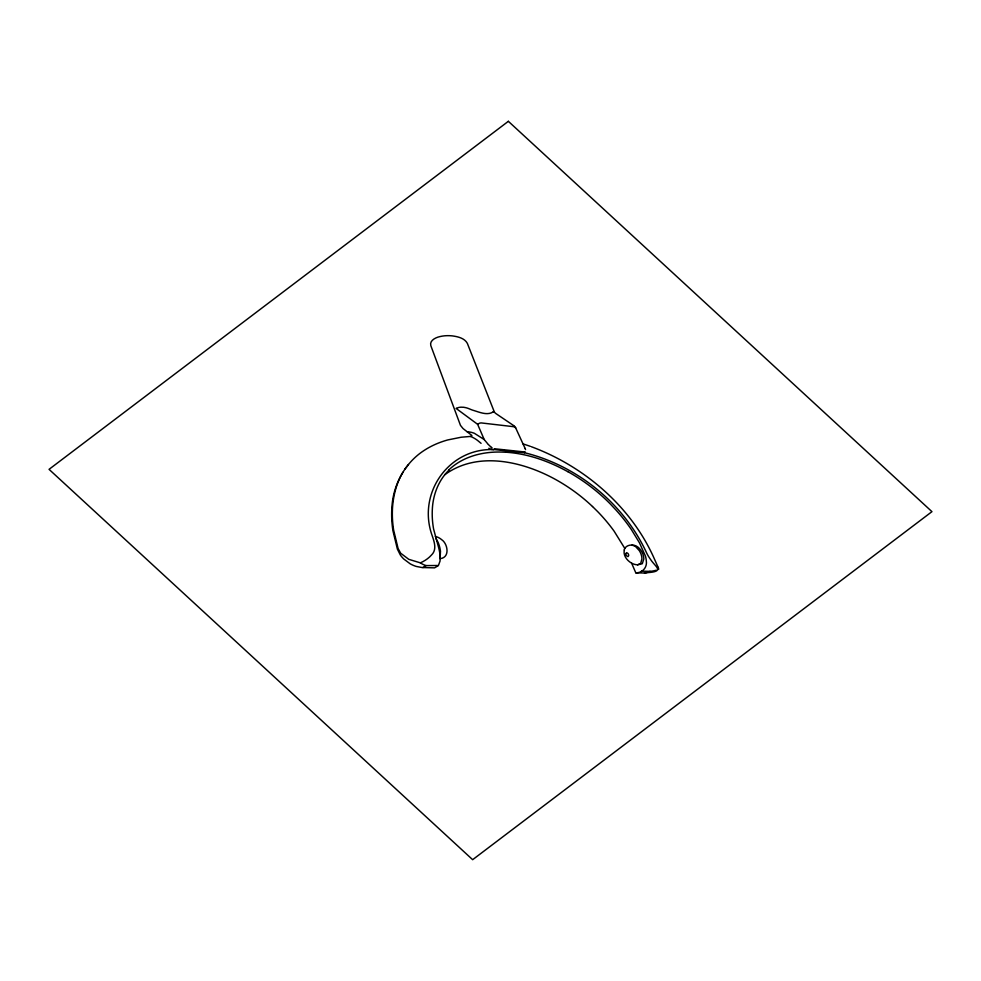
<?xml version="1.0" encoding="UTF-8"?>
<svg xmlns="http://www.w3.org/2000/svg" width="981" height="981" viewBox="0 0 981 981"><rect width="100%" height="100%" fill="white"/><g stroke="black" fill="none" stroke-linecap="round" stroke-linejoin="round"><path stroke-width="1.47" d="M624.198 549.924L624.443 549.188A10.95 7.995 30 0 1 631.997 545.056C637.258 544.884 641.206 549.556 642.886 554.093A19.927 14.556 30 0 1 643.818 558.974L642.273 563.756L637.601 564.823A11.085 8.093 30 0 1 631.617 563.168A12.876 9.405 30 0 1 624.382 550.01M440.187 557.233L440.481 551.003M402.933 472.266C396.692 482.713 393.479 494.755 392.584 506.846A155.108 113.256 30 0 0 393.651 530.181L398.102 548.551L400.689 553.223L408.783 559.329L420.383 562.861A15.328 11.183 30 0 0 426.097 565.596L438.421 565.497L440.077 560.973L439.868 553.811A70.325 51.343 30 0 0 438.605 547.484L433.602 529.078A126.488 92.361 30 0 1 432.314 509.813C432.866 495.147 438.384 480.383 449.028 470.083M487.986 444.123L484.209 439.549L477.624 424.307L479.427 423.24A11.564 8.437 30 0 1 481.119 422.909L512.977 426.612A5.273 3.85 30 0 1 513.934 426.796L515.626 427.79L524.97 448.158M470.537 436.422L461.18 437.232L447.79 439.929A120.651 88.094 30 0 0 423.951 450.561C404.822 462.971 393.025 484.945 391.897 507.582A154.618 112.889 30 0 0 392.952 530.844L397.391 549.139L400.285 554.915A24.893 18.173 30 0 0 403.78 559.023L410.144 563.793A23.875 17.437 30 0 0 416.263 566.429L422.038 567.533L434.583 567.852L437.931 565.853M404.871 469.114L408.488 464.528M493.075 411.983C486.932 415.883 478.924 411.91 472.621 410.156A63.458 46.328 30 0 1 469.372 408.869A16.885 12.336 30 0 0 465.141 407.544L464.185 407.385M444.908 474.632C478.176 450.389 524.124 461.646 557.196 480.396A135.353 98.836 30 0 1 592.499 506.527M524.381 452.768L525.326 452.045L494.498 448.758M422.909 567.558L426.097 565.547M456.545 408.194L458.912 407.434M420.383 562.861C424.503 561.046 428.378 558.52 431.382 555.136C437.551 549.409 433.872 540.739 431.64 534.142C417.526 491.824 449.948 447.164 494.915 449.629L524.909 452.817C577.551 465.84 624.014 503.744 646.7 553.088C647.803 555.418 649.201 557.588 650.71 559.673C655.406 566.895 664.836 571.42 647.84 572.622A12.348 9.013 30 0 1 644.468 573.014L635.786 572.806L631.617 563.168M635.786 572.806C642.506 573.1 647.448 567.177 646.295 560.825A33.648 24.574 30 0 0 645.461 556.117L639.404 542.726L631.396 529.593A158.064 115.402 30 0 0 616.264 510.328L610.55 504.234A141.031 102.98 30 0 0 567.84 471.64M644.468 573.014L650.17 571.371A38.664 28.228 30 0 0 656.019 570.268M440.211 558.63C450.34 557.588 447.741 543.609 441.683 539.685A11.564 8.437 30 0 0 435.282 536.399M641.415 571.15L650.17 571.371M632.009 545.093L635.345 546.307L639.232 550.537A18.835 13.759 30 0 1 641.083 554.24L641.635 556.153A18.602 13.587 30 0 1 641.905 558.925L640.716 563.339L637.601 564.823M505.902 452.216C527.729 453.627 548.784 461.156 567.815 471.677M463.621 407.299L461.413 407.189A15.414 11.257 30 0 0 459.66 407.311M523.008 443.878L530.353 446.343M492.143 449.605L490.659 449.065M531.31 446.698C583.585 466.11 629.851 505.362 653.309 556.509L657.969 566.981M489.531 448.575L488.869 448.256M474.068 438.139L472.928 437.526A17.523 12.79 30 0 0 470.439 436.435M474.694 438.507L475.319 438.887A25.776 18.823 30 0 1 477.502 440.395L481.07 443.338M513.639 425.57L495.736 413.455A4.255 3.102 30 0 1 494.117 411.419L467.348 343.362C464.479 338.016 457.612 336.593 452.069 335.858A37.683 27.517 30 0 0 439.77 336.63C435.687 337.513 429.335 340.505 430.818 345.643L460.457 425.337L462.946 428.452A15.819 11.551 30 0 0 463.854 429.188L471.064 434.828A2.183 1.594 30 0 1 471.922 435.76M492.131 447.888L491.273 447.238M456.104 408.427L477.624 424.307M490.758 446.821L488.403 444.565M484.209 439.549L474.436 433.332A15.954 11.649 30 0 0 467.287 431.861M592.512 506.515L597.785 511.726A147.089 107.395 30 0 1 614.106 531.162L624.823 548.44M435.797 538.311L437.882 541.917A38.455 28.081 30 0 1 440.408 551.003M525.105 448.464L525.546 449.617M658.116 567.312L658.239 567.631A4.182 3.053 30 0 1 658.607 569.483M513.909 425.766A4.88 3.568 30 0 1 515.687 427.888M493.21 412.045A2.33 1.704 30 0 1 493.688 411.407M493.737 449.506A2.882 2.109 30 0 1 493.173 449.678M448.82 469.924A95.917 70.043 30 0 1 505.914 452.278M625.866 553.566L625.853 553.738A4.218 3.078 30 0 0 625.976 554.67L626.037 554.866A3.09 2.256 30 0 0 626.651 555.896L627.987 556.632L628.637 555.724A4.01 2.931 30 0 0 628.49 554.449A3.188 2.33 30 0 0 627.877 553.407L626.651 552.659L625.866 553.566M508.354 121.313L49.05 469.347L472.646 859.687L931.95 511.653L508.354 121.313"/></g></svg>
